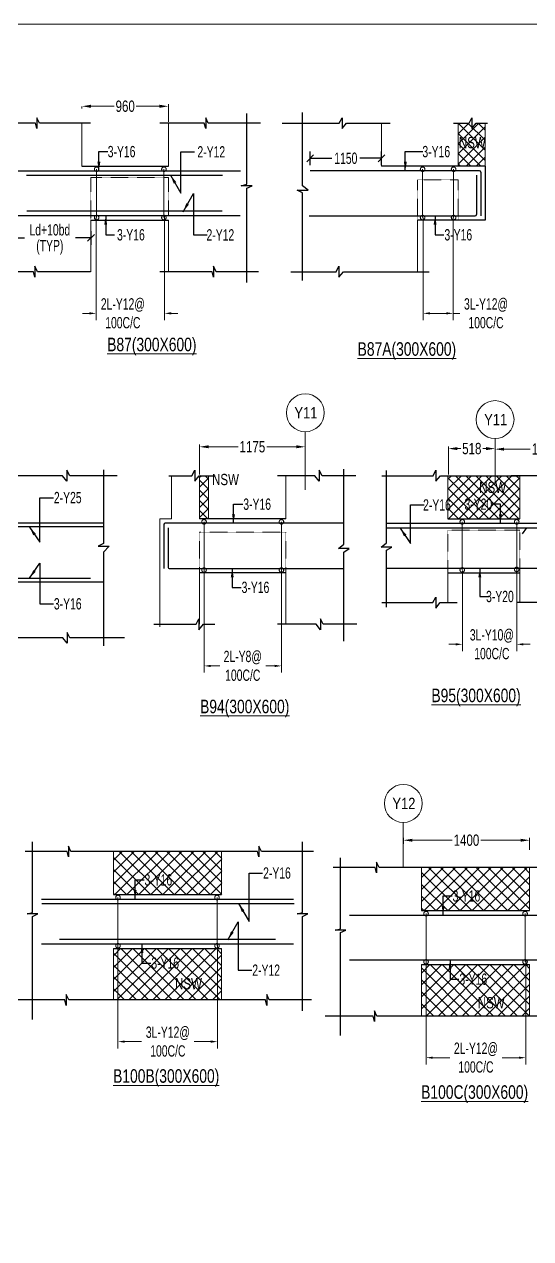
# Model space of a CAD drawing. Header units: millimetres. Extents: x -2697 to 288508, y -1308 to 60928.
# Drawn here: x 104586 to 110212, y 17243 to 30731 of the extents above; entities that cross this region are included whole.
import ezdxf
from ezdxf.enums import TextEntityAlignment as Align

# ---------------------------------------------------------------- set-up
doc = ezdxf.new("R2010")
doc.units = ezdxf.units.MM
doc.header["$LTSCALE"] = 100
for name, pattern in [('ACAD_ISO04W100', [30, 24, -3, 0, -3]), ('CONTINOUS', [0]), ('CONTINU', [0]), ('HIDDEN', [0.375, 0.25, -0.125])]:
    doc.linetypes.add(name, pattern=pattern)
doc.layers.get('Defpoints').update_dxf_attribs({"color": 1, "lineweight": 0})
for name, color, linetype in [('-S-ARROW', 253, 'Continuous'), ('-S-DIM', 251, 'Continuous'), ('-S-MISC', 8, 'Continuous'), ('-STR-BEAM', 7, 'CONTINU'), ('-STR-REINF', 3, 'Continuous'), ('-STR-TEXT', 6, 'Continuous')]:
    doc.layers.add(name, color=color, linetype=linetype)
for name, color, linetype, lineweight in [('-S-STIRUP', 11, 'Continuous', 9), ('-S-TEXT', 6, 'Continuous', 0), ('-STR-COLUMN', 5, 'HIDDEN', 13), ('-STR-RF-DIM', 252, 'CONTINOUS', 20), ('A-ANNO-GRID-LINE', 252, 'ACAD_ISO04W100', 20), ('A-ANNO-GRID-TEXT', 13, 'Continuous', 15), ('GRID DIM', 252, 'Continuous', 9), ('S-COL HATCH', 9, 'Continuous', 35), ('SEC TEXT', 9, 'Continuous', 18), ('SLAB LINE', 254, 'HIDDEN', 20)]:
    doc.layers.add(name, color=color, linetype=linetype, lineweight=lineweight)
doc.styles.add('BEAM-LS', font='romans.shx', dxfattribs={"width": 0.8})
doc.styles.add('Dim.s & Anno.(Misc.)', font='ARIALN.TTF')
doc.styles.add('SOBHA', font='swisscl.ttf', dxfattribs={"width": 0.9})
doc.styles.add('sobha.sed', font='swisscl.ttf')
doc.dimstyles.new('S-50', dxfattribs={"dimscale": 50, "dimtxt": 2.5, "dimasz": 2, "dimexe": 0.5, "dimexo": 0.25, "dimgap": 0.25, "dimtad": 0, "dimdec": 0, "dimrnd": 0.0005, "dimzin": 0, "dimdsep": 46, "dimtxsty": 'sobha.sed', "dimblk": 'OBLIQUE', "dimcen": 0.09, "dimclrd": 8, "dimclre": 8, "dimclrt": 6, "dimadec": 0, "dimazin": 0, "dimtfac": 1, "dimtdec": 0, "dimtofl": 0, "dimtmove": 2, "dimatfit": 3, "dimfxl": 0.18, "dimtolj": 1, "dimtzin": 0, "dimlwd": -1, "dimlwe": -1, "dimarcsym": 0})
doc.dimstyles.new('S-DIM50', dxfattribs={"dimscale": 50, "dimtxt": 2.5, "dimasz": 1.5, "dimexe": 1.5, "dimexo": 1, "dimgap": 0.5, "dimtad": 0, "dimdec": 0, "dimzin": 0, "dimdsep": 46, "dimtxsty": 'SOBHA', "dimcen": 0.09, "dimclrd": 256, "dimclre": 256, "dimclrt": 6, "dimadec": 5, "dimazin": 0, "dimtfac": 1, "dimtdec": 0, "dimtofl": 0, "dimtmove": 0, "dimatfit": 3, "dimfxl": 0.18, "dimtolj": 1, "dimtzin": 0, "dimlwd": -1, "dimlwe": -1, "dimarcsym": 0})
doc.dimstyles.new('STIRUP', dxfattribs={"dimscale": 50, "dimtxt": 2.5, "dimasz": 2.2, "dimexe": 0, "dimexo": 0, "dimgap": 0.5, "dimtad": 0, "dimdec": 0, "dimzin": 0, "dimdsep": 46, "dimtxsty": 'BEAM-LS', "dimblk": 'DOTSMALL', "dimcen": 0.09, "dimclrd": 256, "dimclre": 256, "dimclrt": 256, "dimadec": 5, "dimazin": 0, "dimtfac": 1, "dimtdec": 0, "dimtofl": 0, "dimtmove": 0, "dimatfit": 3, "dimldrblk": 'DOTSMALL', "dimfxl": 0, "dimfxlon": 1, "dimtolj": 1, "dimtzin": 0, "dimlwd": -1, "dimlwe": -1, "dimarcsym": 0})
pattern_1 = [(45, (-79294.95, 124809.55), (-66.29126, 66.29126), []), (135, (-79294.95, 124809.55), (-66.29126, -66.29126), [])]

# ---------------------------------------------------------------- blocks, each defined once
blk = doc.blocks.new('_Oblique')
at = {"color": 0, "linetype": 'ByBlock', "lineweight": -2}
blk.add_line((-0.5, -0.5), (0.5, 0.5), dxfattribs=at)
blk = doc.blocks.new('*D173')
at = {"layer": '-STR-RF-DIM', "transparency": 16777216}
for p, q in [((109018, 28584), (109018, 27445)), ((109349, 28584), (109349, 27445)), ((109093, 27520), (109274, 27520)), ((109349, 27520), (109424, 27520))]:
    blk.add_line(p, q, dxfattribs=at)
for points in [[(109093, 27533), (109093, 27508), (109018, 27520)], [(109274, 27533), (109274, 27508), (109349, 27520)]]:
    blk.add_solid(points, dxfattribs=at)
at = {"layer": 'Defpoints', "color": 0, "transparency": 16777216}
for p in [(109018, 28584, 178587), (109349, 28584, 0), (109349, 27520)]:
    blk.add_point(p, dxfattribs=at)
at = {"layer": '-STR-RF-DIM', "color": 6, "transparency": 16777216, "insert": (109715, 27520), "char_height": 125, "attachment_point": 5, "style": 'SOBHA'}
blk.add_mtext('\\A1;3L-Y12@\\P100C/C', dxfattribs=at)
blk = doc.blocks.new('_DotSmall')
at = {"color": 0, "linetype": 'ByBlock', "const_width": 0.5}
blk.add_lwpolyline([(-0.0625, 0, 1), (0.0625, 0, 1)], format="xyb", close=True, dxfattribs=at)
blk = doc.blocks.new('*D180')
at = {"layer": '-S-STIRUP', "ltscale": 100, "transparency": 16777216}
blk.add_line((109011, 28584), (109011, 29121), dxfattribs=at)
at = {"layer": 'Defpoints', "color": 0, "linetype": 'CONTINU', "ltscale": 100, "transparency": 16777216}
for p in [(109011, 29121), (109011, 29121), (109011, 28584)]:
    blk.add_point(p, dxfattribs=at)
at = {"layer": '-S-STIRUP', "linetype": 'CONTINU', "ltscale": 100, "transparency": 16777216, "xscale": 100, "yscale": 100, "zscale": 100}
for p, rotation in [((109011, 29121), 90), ((109011, 28584), 270)]:
    blk.add_blockref('_DotSmall', p, dxfattribs=dict(at, rotation=rotation))
blk = doc.blocks.new('*D181')
at = {"layer": '-S-STIRUP', "ltscale": 100, "transparency": 16777216}
blk.add_line((109355, 28584), (109355, 29121), dxfattribs=at)
at = {"layer": 'Defpoints', "color": 0, "linetype": 'CONTINU', "ltscale": 100, "transparency": 16777216}
for p in [(109355, 29121), (109355, 29121), (109355, 28584)]:
    blk.add_point(p, dxfattribs=at)
at = {"layer": '-S-STIRUP', "linetype": 'CONTINU', "ltscale": 100, "transparency": 16777216, "xscale": 100, "yscale": 100, "zscale": 100}
for p, rotation in [((109355, 29121), 90), ((109355, 28584), 270)]:
    blk.add_blockref('_DotSmall', p, dxfattribs=dict(at, rotation=rotation))
blk = doc.blocks.new('*D190')
at = {"layer": '-S-STIRUP', "ltscale": 100, "transparency": 16777216}
blk.add_line((109451, 24671), (109451, 25205), dxfattribs=at)
at = {"layer": 'Defpoints', "color": 0, "linetype": 'CONTINU', "ltscale": 100, "transparency": 16777216}
for p in [(109451, 25205), (109451, 25205), (109451, 24671, 0)]:
    blk.add_point(p, dxfattribs=at)
at = {"layer": '-S-STIRUP', "linetype": 'CONTINU', "ltscale": 100, "transparency": 16777216, "xscale": 100, "yscale": 100, "zscale": 100}
for p, rotation in [((109451, 25205), 90), ((109451, 24671), 270)]:
    blk.add_blockref('_DotSmall', p, dxfattribs=dict(at, rotation=rotation))
blk = doc.blocks.new('*D191')
at = {"layer": '-S-STIRUP', "ltscale": 100, "transparency": 16777216}
blk.add_line((110056, 24676), (110056, 25205), dxfattribs=at)
at = {"layer": 'Defpoints', "color": 0, "linetype": 'CONTINU', "ltscale": 100, "transparency": 16777216}
for p in [(110056, 25205), (110056, 25205), (110056, 24676)]:
    blk.add_point(p, dxfattribs=at)
at = {"layer": '-S-STIRUP', "linetype": 'CONTINU', "ltscale": 100, "transparency": 16777216, "xscale": 100, "yscale": 100, "zscale": 100}
for p, rotation in [((110056, 25205), 90), ((110056, 24676), 270)]:
    blk.add_blockref('_DotSmall', p, dxfattribs=dict(at, rotation=rotation))
blk = doc.blocks.new('*D193')
at = {"layer": '-STR-RF-DIM', "transparency": 16777216}
for p, q in [((110056, 24789), (110056, 23770)), ((109453, 24665), (109453, 23770)), ((109378, 23845), (109303, 23845)), ((110131, 23845), (110206, 23845))]:
    blk.add_line(p, q, dxfattribs=at)
for points in [[(109378, 23857), (109378, 23832), (109453, 23845)], [(110131, 23857), (110131, 23832), (110056, 23845)]]:
    blk.add_solid(points, dxfattribs=at)
at = {"layer": 'Defpoints', "color": 0, "transparency": 16777216}
for p in [(110056, 24789, 178587), (109453, 24665, 0), (109453, 23845)]:
    blk.add_point(p, dxfattribs=at)
at = {"layer": '-STR-RF-DIM', "color": 6, "transparency": 16777216, "insert": (109780, 23845), "char_height": 125, "attachment_point": 5, "style": 'SOBHA'}
blk.add_mtext('\\A1;3L-Y10@\\P100C/C', dxfattribs=at)
blk = doc.blocks.new('*D174')
at = {"layer": '-STR-RF-DIM', "transparency": 16777216}
for p, q in [((106583, 24726), (106583, 23530)), ((107443, 24680), (107443, 23530)), ((106658, 23605), (106757, 23605)), ((107368, 23605), (107269, 23605))]:
    blk.add_line(p, q, dxfattribs=at)
for points in [[(106658, 23617), (106658, 23592), (106583, 23605)], [(107368, 23617), (107368, 23592), (107443, 23605)]]:
    blk.add_solid(points, dxfattribs=at)
at = {"layer": 'Defpoints', "color": 0, "transparency": 16777216}
for p in [(106583, 24726, 178587), (107443, 24680, 0), (107443, 23605)]:
    blk.add_point(p, dxfattribs=at)
at = {"layer": '-STR-RF-DIM', "color": 6, "transparency": 16777216, "insert": (107013, 23605), "char_height": 125, "attachment_point": 5, "style": 'SOBHA'}
blk.add_mtext('\\A1;2L-Y8@\\P100C/C', dxfattribs=at)
blk = doc.blocks.new('*D175')
at = {"layer": '-S-STIRUP', "ltscale": 100, "transparency": 16777216}
blk.add_line((106583, 24669), (106583, 25205), dxfattribs=at)
at = {"layer": 'Defpoints', "color": 0, "linetype": 'CONTINU', "ltscale": 100, "transparency": 16777216}
for p in [(106583, 25205), (106583, 25205), (106583, 24669)]:
    blk.add_point(p, dxfattribs=at)
at = {"layer": '-S-STIRUP', "linetype": 'CONTINU', "ltscale": 100, "transparency": 16777216, "xscale": 100, "yscale": 100, "zscale": 100}
for p, rotation in [((106583, 25205), 90), ((106583, 24669), 270)]:
    blk.add_blockref('_DotSmall', p, dxfattribs=dict(at, rotation=rotation))
blk = doc.blocks.new('*D176')
at = {"layer": '-S-STIRUP', "ltscale": 100, "transparency": 16777216}
blk.add_line((107443, 24669), (107443, 25205), dxfattribs=at)
at = {"layer": 'Defpoints', "color": 0, "linetype": 'CONTINU', "ltscale": 100, "transparency": 16777216}
for p in [(107443, 25205), (107443, 25205), (107443, 24669)]:
    blk.add_point(p, dxfattribs=at)
at = {"layer": '-S-STIRUP', "linetype": 'CONTINU', "ltscale": 100, "transparency": 16777216, "xscale": 100, "yscale": 100, "zscale": 100}
for p, rotation in [((107443, 25205), 90), ((107443, 24669), 270)]:
    blk.add_blockref('_DotSmall', p, dxfattribs=dict(at, rotation=rotation))
blk = doc.blocks.new('A-SYMB_Grid')
blk.add_circle((0, 0), 4.21)
at = {"style": 'Dim.s & Anno.(Misc.)'}
blk.add_attdef('GRID', text='', height=3, dxfattribs=at).set_placement((0, 0), align=Align.MIDDLE_CENTER)
blk = doc.blocks.new('*D252')
at = {"layer": 'Defpoints', "color": 0, "transparency": 16777216}
for p in [(109816, 26018), (109298, 25717, 0), (109816, 25717)]:
    blk.add_point(p, dxfattribs=at)
at = {"layer": 'GRID DIM', "transparency": 16777216}
for p, q in [((109298, 25730), (109298, 26043)), ((109816, 25730), (109816, 26043)), ((109398, 26018), (109435, 26018)), ((109716, 26018), (109678, 26018))]:
    blk.add_line(p, q, dxfattribs=at)
for points in [[(109398, 26035), (109398, 26001), (109298, 26018)], [(109716, 26035), (109716, 26001), (109816, 26018)]]:
    blk.add_solid(points, dxfattribs=at)
at = {"layer": 'GRID DIM', "color": 13, "transparency": 16777216, "insert": (109557, 26018), "char_height": 125, "attachment_point": 5, "style": 'sobha.sed'}
blk.add_mtext('\\A1;518', dxfattribs=at)
blk = doc.blocks.new('*D253')
at = {"layer": 'Defpoints', "color": 0, "transparency": 16777216}
for p in [(110916, 26012), (109816, 25717), (110916, 25717)]:
    blk.add_point(p, dxfattribs=at)
at = {"layer": 'GRID DIM', "transparency": 16777216}
for p, q in [((109816, 25730), (109816, 26037)), ((110916, 25730), (110916, 26037)), ((109916, 26012), (110206, 26012)), ((110816, 26012), (110525, 26012))]:
    blk.add_line(p, q, dxfattribs=at)
for points in [[(109916, 26029), (109916, 25995), (109816, 26012)], [(110816, 26029), (110816, 25995), (110916, 26012)]]:
    blk.add_solid(points, dxfattribs=at)
at = {"layer": 'GRID DIM', "color": 13, "transparency": 16777216, "insert": (110366, 26012), "char_height": 125, "attachment_point": 5, "style": 'sobha.sed'}
blk.add_mtext('\\A1;1100', dxfattribs=at)
blk = doc.blocks.new('*D303')
at = {"layer": 'Defpoints', "color": 0, "transparency": 16777216}
for p in [(107708, 26038), (106533, 25717, 0), (107708, 25717, 0)]:
    blk.add_point(p, dxfattribs=at)
at = {"layer": 'GRID DIM', "transparency": 16777216}
for p, q in [((106533, 25730), (106533, 26063)), ((106633, 26038), (106961, 26038)), ((107608, 26038), (107280, 26038)), ((107708, 25730), (107708, 26063))]:
    blk.add_line(p, q, dxfattribs=at)
for points in [[(106633, 26055), (106633, 26022), (106533, 26038)], [(107608, 26055), (107608, 26022), (107708, 26038)]]:
    blk.add_solid(points, dxfattribs=at)
at = {"layer": 'GRID DIM', "color": 13, "transparency": 16777216, "insert": (107120, 26038), "char_height": 125, "attachment_point": 5, "style": 'sobha.sed'}
blk.add_mtext('\\A1;1175', dxfattribs=at)
blk = doc.blocks.new('*D290')
at = {"layer": '-S-DIM', "transparency": 16777216}
for p, q in [((107761, 29167), (107761, 29317)), ((108555, 29167), (108555, 29317)), ((107761, 29242), (108001, 29242)), ((108555, 29242), (108315, 29242))]:
    blk.add_line(p, q, dxfattribs=at)
at = {"layer": 'Defpoints', "color": 0, "transparency": 16777216}
for p in [(108555, 29242), (108555, 29154, 0), (107761, 29104, 0)]:
    blk.add_point(p, dxfattribs=at)
at = {"layer": '-S-DIM', "transparency": 16777216, "xscale": 75, "yscale": 75, "zscale": 75, "rotation": 180}
blk.add_blockref('_Oblique', (107761, 29242), dxfattribs=at)
at = {"layer": '-S-DIM', "transparency": 16777216, "xscale": 75, "yscale": 75, "zscale": 75}
blk.add_blockref('_Oblique', (108555, 29242), dxfattribs=at)
at = {"layer": '-S-DIM', "color": 6, "transparency": 16777216, "insert": (108158, 29242), "char_height": 125, "attachment_point": 5, "style": 'SOBHA'}
blk.add_mtext('\\A1;1150', dxfattribs=at)
blk = doc.blocks.new('*D424')
at = {"layer": '-STR-RF-DIM', "transparency": 16777216}
for p, q in [((106143, 28604), (106143, 27445)), ((105384, 28585), (105384, 27445)), ((105309, 27520), (105234, 27520)), ((106218, 27520), (106293, 27520))]:
    blk.add_line(p, q, dxfattribs=at)
for points in [[(105309, 27533), (105309, 27508), (105384, 27520)], [(106218, 27533), (106218, 27508), (106143, 27520)]]:
    blk.add_solid(points, dxfattribs=at)
at = {"layer": 'Defpoints', "color": 0, "transparency": 16777216}
for p in [(106143, 28604, 0), (105384, 28585, 0), (105384, 27520)]:
    blk.add_point(p, dxfattribs=at)
at = {"layer": '-STR-RF-DIM', "color": 6, "transparency": 16777216, "insert": (105681, 27520), "char_height": 125, "attachment_point": 5, "style": 'SOBHA'}
blk.add_mtext('\\A1;2L-Y12@\\P100C/C', dxfattribs=at)
blk = doc.blocks.new('*D425')
at = {"layer": '-S-STIRUP', "ltscale": 100, "transparency": 16777216}
blk.add_line((106137, 28584), (106137, 29121), dxfattribs=at)
at = {"layer": 'Defpoints', "color": 0, "linetype": 'CONTINU', "ltscale": 100, "transparency": 16777216}
for p in [(106137, 29121), (106137, 29121), (106137, 28584)]:
    blk.add_point(p, dxfattribs=at)
at = {"layer": '-S-STIRUP', "linetype": 'CONTINU', "ltscale": 100, "transparency": 16777216, "xscale": 100, "yscale": 100, "zscale": 100}
for p, rotation in [((106137, 29121), 90), ((106137, 28584), 270)]:
    blk.add_blockref('_DotSmall', p, dxfattribs=dict(at, rotation=rotation))
blk = doc.blocks.new('*D426')
at = {"layer": '-S-STIRUP', "ltscale": 100, "transparency": 16777216}
blk.add_line((105390, 28584), (105390, 29121), dxfattribs=at)
at = {"layer": 'Defpoints', "color": 0, "linetype": 'CONTINU', "ltscale": 100, "transparency": 16777216}
for p in [(105390, 29121), (105390, 29121), (105390, 28584)]:
    blk.add_point(p, dxfattribs=at)
at = {"layer": '-S-STIRUP', "linetype": 'CONTINU', "ltscale": 100, "transparency": 16777216, "xscale": 100, "yscale": 100, "zscale": 100}
for p, rotation in [((105390, 29121), 90), ((105390, 28584), 270)]:
    blk.add_blockref('_DotSmall', p, dxfattribs=dict(at, rotation=rotation))
blk = doc.blocks.new('*D427')
at = {"layer": 'Defpoints', "color": 0, "transparency": 16777216}
for p in [(105227, 29830), (105227, 29820), (106187, 29633)]:
    blk.add_point(p, dxfattribs=at)
at = {"layer": 'GRID DIM', "transparency": 16777216}
for p, q in [((105227, 29817), (105227, 29795)), ((105327, 29820), (105585, 29820)), ((106087, 29820), (105829, 29820)), ((106187, 29646), (106187, 29845))]:
    blk.add_line(p, q, dxfattribs=at)
for points in [[(105327, 29837), (105327, 29803), (105227, 29820)], [(106087, 29837), (106087, 29803), (106187, 29820)]]:
    blk.add_solid(points, dxfattribs=at)
at = {"layer": 'GRID DIM', "color": 13, "transparency": 16777216, "insert": (105707, 29820), "char_height": 125, "attachment_point": 5, "style": 'sobha.sed'}
blk.add_mtext('\\A1;960', dxfattribs=at)
blk = doc.blocks.new('*D662')
at = {"layer": '-STR-RF-DIM', "transparency": 16777216}
for p, q in [((105627, 20508), (105627, 19357)), ((106733, 20516), (106733, 19357)), ((105702, 19432), (105890, 19432)), ((106658, 19432), (106472, 19432))]:
    blk.add_line(p, q, dxfattribs=at)
for points in [[(105702, 19445), (105702, 19420), (105627, 19432)], [(106658, 19445), (106658, 19420), (106733, 19432)]]:
    blk.add_solid(points, dxfattribs=at)
at = {"layer": 'Defpoints', "color": 0, "transparency": 16777216}
for p in [(105627, 20508, 0), (106733, 20516, 0), (105627, 19432)]:
    blk.add_point(p, dxfattribs=at)
at = {"layer": '-STR-RF-DIM', "color": 6, "transparency": 16777216, "insert": (106181, 19432), "char_height": 125, "attachment_point": 5, "style": 'SOBHA'}
blk.add_mtext('\\A1;3L-Y12@\\P100C/C', dxfattribs=at)
blk = doc.blocks.new('*D663')
at = {"layer": '-S-STIRUP', "ltscale": 100, "transparency": 16777216}
blk.add_line((106727, 20496), (106727, 21033), dxfattribs=at)
at = {"layer": 'Defpoints', "color": 0, "linetype": 'CONTINU', "ltscale": 100, "transparency": 16777216}
for p in [(106727, 21033), (106727, 21033), (106727, 20496)]:
    blk.add_point(p, dxfattribs=at)
at = {"layer": '-S-STIRUP', "linetype": 'CONTINU', "ltscale": 100, "transparency": 16777216, "xscale": 100, "yscale": 100, "zscale": 100}
for p, rotation in [((106727, 21033), 90), ((106727, 20496), 270)]:
    blk.add_blockref('_DotSmall', p, dxfattribs=dict(at, rotation=rotation))
blk = doc.blocks.new('*D664')
at = {"layer": '-S-STIRUP', "ltscale": 100, "transparency": 16777216}
blk.add_line((105627, 20496), (105627, 21033), dxfattribs=at)
at = {"layer": 'Defpoints', "color": 0, "linetype": 'CONTINU', "ltscale": 100, "transparency": 16777216}
for p in [(105627, 21033), (105627, 21033), (105627, 20496)]:
    blk.add_point(p, dxfattribs=at)
at = {"layer": '-S-STIRUP', "linetype": 'CONTINU', "ltscale": 100, "transparency": 16777216, "xscale": 100, "yscale": 100, "zscale": 100}
for p, rotation in [((105627, 21033), 90), ((105627, 20496), 270)]:
    blk.add_blockref('_DotSmall', p, dxfattribs=dict(at, rotation=rotation))
blk = doc.blocks.new('*D665')
at = {"layer": '-STR-RF-DIM', "transparency": 16777216}
for p, q in [((109049, 20329), (109049, 19179)), ((110156, 20337), (110156, 19179)), ((109124, 19254), (109312, 19254)), ((110081, 19254), (109894, 19254))]:
    blk.add_line(p, q, dxfattribs=at)
for points in [[(109124, 19266), (109124, 19241), (109049, 19254)], [(110081, 19266), (110081, 19241), (110156, 19254)]]:
    blk.add_solid(points, dxfattribs=at)
at = {"layer": 'Defpoints', "color": 0, "transparency": 16777216}
for p in [(109049, 20329, 0), (110156, 20337, 0), (109049, 19254)]:
    blk.add_point(p, dxfattribs=at)
at = {"layer": '-STR-RF-DIM', "color": 6, "transparency": 16777216, "insert": (109603, 19254), "char_height": 125, "attachment_point": 5, "style": 'SOBHA'}
blk.add_mtext('\\A1;2L-Y12@\\P100C/C', dxfattribs=at)
blk = doc.blocks.new('*D666')
at = {"layer": '-S-STIRUP', "ltscale": 100, "transparency": 16777216}
blk.add_line((110149, 20318), (110149, 20854), dxfattribs=at)
at = {"layer": 'Defpoints', "color": 0, "linetype": 'CONTINU', "ltscale": 100, "transparency": 16777216}
for p in [(110149, 20854), (110149, 20854), (110149, 20318)]:
    blk.add_point(p, dxfattribs=at)
at = {"layer": '-S-STIRUP', "linetype": 'CONTINU', "ltscale": 100, "transparency": 16777216, "xscale": 100, "yscale": 100, "zscale": 100}
for p, rotation in [((110149, 20854), 90), ((110149, 20318), 270)]:
    blk.add_blockref('_DotSmall', p, dxfattribs=dict(at, rotation=rotation))
blk = doc.blocks.new('*D667')
at = {"layer": '-S-STIRUP', "ltscale": 100, "transparency": 16777216}
blk.add_line((109049, 20318), (109049, 20854), dxfattribs=at)
at = {"layer": 'Defpoints', "color": 0, "linetype": 'CONTINU', "ltscale": 100, "transparency": 16777216}
for p in [(109049, 20854), (109049, 20854), (109049, 20318)]:
    blk.add_point(p, dxfattribs=at)
at = {"layer": '-S-STIRUP', "linetype": 'CONTINU', "ltscale": 100, "transparency": 16777216, "xscale": 100, "yscale": 100, "zscale": 100}
for p, rotation in [((109049, 20854), 90), ((109049, 20318), 270)]:
    blk.add_blockref('_DotSmall', p, dxfattribs=dict(at, rotation=rotation))
blk = doc.blocks.new('*D674')
at = {"layer": 'Defpoints', "color": 0, "transparency": 16777216}
for p in [(108797, 21617, 0), (110199, 21669), (110199, 21549, 0)]:
    blk.add_point(p, dxfattribs=at)
at = {"layer": 'GRID DIM', "transparency": 16777216}
for p, q in [((108797, 21630), (108797, 21694)), ((108897, 21669), (109338, 21669)), ((110099, 21669), (109657, 21669)), ((110199, 21562), (110199, 21694))]:
    blk.add_line(p, q, dxfattribs=at)
for points in [[(108897, 21685), (108897, 21652), (108797, 21669)], [(110099, 21685), (110099, 21652), (110199, 21669)]]:
    blk.add_solid(points, dxfattribs=at)
at = {"layer": 'GRID DIM', "color": 13, "transparency": 16777216, "insert": (109498, 21669), "char_height": 125, "attachment_point": 5, "style": 'sobha.sed'}
blk.add_mtext('\\A1;1400', dxfattribs=at)
blk = doc.blocks.new('*D753')
at = {"layer": '-S-DIM', "transparency": 16777216}
for p, q in [((104414, 28433), (104414, 28283)), ((104414, 28358), (104587, 28358)), ((105327, 28358), (105154, 28358)), ((105327, 28433), (105327, 28283))]:
    blk.add_line(p, q, dxfattribs=at)
at = {"layer": 'Defpoints', "color": 0, "transparency": 16777216}
for p in [(104414, 28604, 0), (105327, 28604, 0), (105327, 28358)]:
    blk.add_point(p, dxfattribs=at)
at = {"layer": '-S-DIM', "transparency": 16777216, "xscale": 75, "yscale": 75, "zscale": 75, "rotation": 180}
blk.add_blockref('_Oblique', (104414, 28358), dxfattribs=at)
at = {"layer": '-S-DIM', "transparency": 16777216, "xscale": 75, "yscale": 75, "zscale": 75}
blk.add_blockref('_Oblique', (105327, 28358), dxfattribs=at)
at = {"layer": '-S-DIM', "color": 6, "transparency": 16777216, "char_height": 125, "width": 381.83, "attachment_point": 5, "style": 'SOBHA'}
for s, insert in [('\\A1;Ld+10bd', (104870, 28447)), ('\\A1;(TYP)', (104870, 28254))]:
    blk.add_mtext(s, dxfattribs=dict(at, insert=insert))

msp = doc.modelspace()

# ---------------------------------------------------------------- hatches: boundary and pattern name
at = {"layer": 'S-COL HATCH'}
h = msp.add_hatch(dxfattribs=at)
h.set_pattern_fill('ANSI37', color=8, scale=25)
h.set_pattern_definition([(45, (196963.95, -185223.66), (-56.1266, 56.1266), []), (135, (196963.95, -185223.66), (-56.1266, -56.1266), [])])
h.paths.add_polyline_path([(109704.65, 29633.1), (109404.65, 29633.1), (109404.65, 29154), (109704.65, 29154)])
h = msp.add_hatch(dxfattribs=at)
h.set_pattern_fill('ANSI37', color=8, scale=25)
h.set_pattern_definition([(45, (-45642.586, -109524.64), (-56.1266, 56.1266), []), (135, (-45642.586, -109524.64), (-56.1266, -56.1266), [])])
h.paths.add_polyline_path([(106532.96, 25238.35), (106633.01, 25238.35), (106633.01, 25717.45), (106532.96, 25717.45)])
h = msp.add_hatch(dxfattribs=at)
h.set_pattern_fill('ANSI37', color=8, scale=25)
h.set_pattern_definition([(45, (-30457.51, -182881.38), (-56.1266, 56.1266), []), (135, (-30457.51, -182881.38), (-56.1266, -56.1266), [])])
h.paths.add_polyline_path([(109291, 25238.35), (110091, 25238.35), (110091, 25717.45), (109291, 25717.45)])
h = msp.add_hatch(dxfattribs=at)
h.set_pattern_fill('ANSI37', color=253, scale=750)
h.set_pattern_definition(pattern_1)
h.paths.add_polyline_path([(105577, 21065.71), (106782, 21065.71), (106782, 21544.8), (105577, 21544.8)])
h = msp.add_hatch(dxfattribs=at)
h.set_pattern_fill('ANSI37', color=253, scale=750)
h.set_pattern_definition([(45, (-78908.51, 124631.1), (-66.29126, 66.29126), []), (135, (-78908.51, 124631.1), (-66.29126, -66.29126), [])])
h.paths.add_polyline_path([(108999.05, 20887.26), (110199.05, 20887.26), (110199.05, 21366.35), (108999.05, 21366.35)])
h.paths.add_polyline_path([(108999.05, 19716.35), (110199.05, 19716.35), (110199.05, 20287.26), (108999.05, 20287.26)])
h.paths.add_polyline_path([(112497.05, 19716.35), (113697.05, 19716.35), (113697.05, 20287.26), (112497.05, 20287.26)])
h.paths.add_polyline_path([(112497.05, 20887.26), (113697.05, 20887.26), (113697.05, 21366.35), (112497.05, 21366.35)])
h = msp.add_hatch(dxfattribs=at)
h.set_pattern_fill('ANSI37', color=253, scale=750)
h.set_pattern_definition(pattern_1)
h.paths.add_polyline_path([(105577, 19894.8), (106777, 19894.8), (106777, 20465.71), (105577, 20465.71)])

# ---------------------------------------------------------------- linework, layer by layer
at = {"layer": '-S-MISC', "linetype": 'ByBlock', "ltscale": 1000}
for points, elevation in [([(105320.81, 29633.1), (104754.94, 29633.1), (104726.47, 29692.76), (104726.47, 29572.59), (104711.33, 29633.1), (104086.68, 29633.1)], 0), ([(107209.43, 29633.1), (106629.52, 29633.1), (106601.05, 29692.76), (106601.05, 29572.59), (106585.9, 29633.1), (106091.16, 29633.1)], 0), ([(107057.28, 27863.09), (107057.28, 28909.76), (107116.94, 28938.23), (106996.77, 28938.23), (107057.28, 28953.38), (107057.28, 29741.2)], 0), ([(107448.95, 29633.1), (108085.58, 29633.1), (108116.44, 29692.76), (108116.44, 29572.59), (108166.3, 29633.1), (108650.84, 29633.1)], 0), ([(107678.11, 27886.28), (107678.11, 28857.6), (107618.45, 28888.47), (107738.61, 28888.47), (107678.11, 28938.32), (107678.11, 29749.9)], 0), ([(109355.68, 29633.1), (109526.61, 29633.1), (109557.47, 29692.76), (109557.47, 29572.59), (109607.33, 29633.1), (109732.68, 29633.1)], 0), ([(105320.81, 27983.1), (104731.48, 27983.1), (104703.01, 28042.76), (104703.01, 27922.59), (104687.86, 27983.1), (104158.89, 27983.1)], 0), ([(107187.95, 27983.1), (106717.77, 27983.1), (106689.31, 28042.76), (106689.31, 27922.59), (106674.16, 27983.1), (106091.16, 27983.1)], 0), ([(107545.91, 27983.1), (108049.95, 27983.1), (108080.82, 28042.76), (108080.82, 27922.59), (108130.67, 27983.1), (109083.95, 27983.1)], 0), ([(105618.72, 25717.45), (105091.44, 25717.45), (105060.58, 25777.11), (105060.58, 25656.95), (105010.72, 25717.45), (104376.04, 25717.45)], 178586.59), ([(105467, 25782.12), (105467, 24964.97), (105407.34, 24934.1), (105527.51, 24934.1), (105467, 24867.25), (105467, 23828.66)], 178586.59), ([(106191, 25717.45), (106449.16, 25717.45), (106480.03, 25777.11), (106480.03, 25656.95), (106529.88, 25717.45), (106708.22, 25717.45)], 178586.59), ([(108270.21, 25717.45), (107893.43, 25717.45), (107862.56, 25777.11), (107862.56, 25656.95), (107812.71, 25717.45), (107397.07, 25717.45)], 178586.59), ([(108136.33, 23878.29), (108136.33, 24867.9), (108195.99, 24908.44), (108075.83, 24908.44), (108136.33, 24958.29), (108136.33, 25789.17)], 178586.59), ([(108609.98, 24256.51), (108609.98, 24891.17), (108669.63, 24922.04), (108549.47, 24922.04), (108609.98, 24971.89), (108609.98, 25774.28)], 178586.59), ([(108557.69, 25717.45), (109128.43, 25717.45), (109159.3, 25777.11), (109159.3, 25656.95), (109209.15, 25717.45), (110091, 25717.45)], 178586.59), ([(111029.07, 25717.45), (110556.12, 25717.45), (110525.25, 25777.11), (110525.25, 25656.95), (110475.4, 25717.45), (109995.16, 25717.45)], 178586.59), ([(108558.03, 24307.45), (109125.45, 24307.45), (109156.32, 24367.11), (109156.32, 24246.95), (109206.17, 24307.45), (109393.04, 24307.45)], 178586.59), ([(111048.94, 24307.45), (110538.11, 24307.45), (110507.25, 24367.11), (110507.25, 24246.95), (110457.39, 24307.45), (110053.61, 24307.45)], 178586.59), ([(106025, 24067.45), (106495.95, 24067.45), (106526.82, 24127.11), (106526.82, 24006.95), (106576.67, 24067.45), (106703.85, 24067.45)], 178586.59), ([(108279.18, 24067.45), (107907.79, 24067.45), (107876.92, 24127.11), (107876.92, 24006.95), (107827.07, 24067.45), (107397.07, 24067.45)], 178586.59), ([(105701.08, 23917.45), (105093.33, 23917.45), (105062.46, 23977.11), (105062.46, 23856.95), (105012.61, 23917.45), (104458.24, 23917.45)], 178586.59), ([(106777, 21544.8), (105104.94, 21544.8), (105076.47, 21604.46), (105076.47, 21484.3), (105061.33, 21544.8), (104595.41, 21544.8)], 357173.18), ([(104677, 19676.85), (104677, 20821.47), (104736.66, 20849.94), (104616.49, 20849.94), (104677, 20865.09), (104677, 21652.9)], 357173.18), ([(107799.43, 21544.8), (107219.52, 21544.8), (107191.05, 21604.46), (107191.05, 21484.3), (107175.9, 21544.8), (106681.16, 21544.8)], 357173.18), ([(107677, 19774.8), (107677, 20821.47), (107736.66, 20849.94), (107616.49, 20849.94), (107677, 20865.09), (107677, 21652.9)], 357173.18), ([(108099.05, 19498.4), (108099.05, 20643.02), (108158.71, 20671.48), (108038.54, 20671.48), (108099.05, 20686.63), (108099.05, 21474.45)], 357173.18), ([(110199.05, 21366.35), (108526.99, 21366.35), (108498.52, 21426.01), (108498.52, 21305.85), (108483.37, 21366.35), (108017.45, 21366.35)], 357173.18), ([(111099.05, 21366.35), (110641.57, 21366.35), (110613.1, 21426.01), (110613.1, 21305.85), (110597.95, 21366.35), (110103.2, 21366.35)], 357173.18), ([(106777, 19894.8), (105081.48, 19894.8), (105053.01, 19954.46), (105053.01, 19834.3), (105037.86, 19894.8), (104504.87, 19894.8)], 357173.18), ([(107777.95, 19894.8), (107307.77, 19894.8), (107279.31, 19954.46), (107279.31, 19834.3), (107264.16, 19894.8), (106681.16, 19894.8)], 357173.18), ([(110199.05, 19716.35), (108503.53, 19716.35), (108475.06, 19776.01), (108475.06, 19655.85), (108459.91, 19716.35), (107926.91, 19716.35)], 357173.18), ([(111200, 19716.35), (110729.82, 19716.35), (110701.35, 19776.01), (110701.35, 19655.85), (110686.2, 19716.35), (110103.2, 19716.35)], 357173.18)]:
    msp.add_lwpolyline(points, dxfattribs=dict(at, elevation=elevation))
at = {"layer": '-STR-BEAM'}
for p, q in [((105227, 29154), (106187, 29154, 0)), ((109705, 29154, 0), (108555, 29154)), ((105327, 28554), (106187, 28554, 0)), ((109705, 28554, 0), (108954.56, 28554, 0)), ((107492.91, 25238.35, 178586.59), (106532.96, 25238.35, 178586.59)), ((109291, 25238.35, 178586.59), (110091, 25238.35, 178586.59)), ((107492.91, 24638.35, 178586.59), (106532.96, 24638.35, 178586.59)), ((109291, 24638.35, 178586.59), (110091, 24638.35, 178586.59)), ((105577, 21065.71, 357173.18), (106777, 21065.71, 357173.18)), ((108999.05, 20887.26, 357173.18), (110199.05, 20887.26, 357173.18)), ((105577, 20465.71, 357173.18), (106777, 20465.71, 357173.18)), ((108999.05, 20287.26, 357173.18), (110199.05, 20287.26, 357173.18))]:
    msp.add_line(p, q, dxfattribs=at)
at = {"layer": '-STR-COLUMN', "linetype": 'Continuous', "ltscale": 10}
for p, q in [((105227, 29633.1), (105227, 29154)), ((106187, 29633.1), (106187, 29154)), ((108555, 29633.1, 0), (108555, 29154, 0)), ((109404.65, 29633.1, 0), (109404.65, 29154, 0)), ((109704.65, 29633.1, 0), (109704.65, 29154, 0)), ((105327, 28554), (105327, 27983.1)), ((106187, 28554), (106187, 27983.1)), ((108954.56, 28554, 0), (108954.56, 27983.1, 0)), ((106222.96, 25717.45, 178586.59), (106222.96, 25238.35, 178586.59)), ((106532.96, 25717.45, 178586.59), (106532.96, 25238.35, 178586.59)), ((106633.01, 25238.35, 178586.59), (106633.01, 25717.45, 178586.59)), ((107492.91, 25717.45, 178586.59), (107492.91, 25238.35, 178586.59)), ((109291, 25717.45, 178586.59), (109291, 25238.35, 178586.59)), ((110091, 25717.45, 178586.59), (110091, 25238.35, 178586.59)), ((106222.96, 25238.35, 178586.59), (106092, 25238.35, 178586.59)), ((106092, 25238.35, 178586.59), (106092, 24037.9, 178586.59)), ((106532.96, 24638.35, 178586.59), (106532.96, 24067.45, 178586.59)), ((107492.91, 24638.35, 178586.59), (107492.91, 24067.45, 178586.59)), ((109291, 24638.35, 178586.59), (109291, 24307.45, 178586.59)), ((110091, 24638.35, 178586.59), (110091, 24307.45, 178586.59)), ((105577, 21544.8, 357173.18), (105577, 21065.71, 357173.18)), ((106777, 21544.8, 357173.18), (106777, 21065.71, 357173.18)), ((108999.05, 21366.35, 357173.18), (108999.05, 20887.26, 357173.18)), ((110199.05, 21366.35, 357173.18), (110199.05, 20887.26, 357173.18)), ((105577, 20465.71, 357173.18), (105577, 19894.8, 357173.18)), ((106777, 20465.71, 357173.18), (106777, 19894.8, 357173.18)), ((108999.05, 20287.26, 357173.18), (108999.05, 19716.35, 357173.18)), ((110199.05, 20287.26, 357173.18), (110199.05, 19716.35, 357173.18))]:
    msp.add_line(p, q, dxfattribs=at)
at = {"layer": '-STR-REINF', "ltscale": 10}
for p, q in [((104410.84, 29104, 0), (106986.62, 29104, 0)), ((104610.84, 29054, 0), (106786.62, 29054, 0)), ((109643.56, 29104, 0), (107760.62, 29104, 0)), ((109608.56, 29054, 0), (109608.56, 28619, 0)), ((109658.56, 29089, 0), (109658.56, 28603.34, 0)), ((106983.3, 28604, 0), (104413.95, 28604, 0)), ((106783.3, 28654, 0), (104613.95, 28654, 0)), ((107752.35, 28604, 0), (109593.56, 28604, 0)), ((105467, 25188.35, 178586.59), (102592, 25188.35, 178586.59)), ((105467, 25148.35, 178586.59), (102665, 25148.35, 178586.59)), ((106134.96, 25173.35, 178586.59), (106134.96, 24687.69, 178586.59)), ((108136.33, 25188.35, 178586.59), (106149.96, 25188.35, 178586.59)), ((106184.96, 25138.35, 178586.59), (106184.96, 24698.35, 178586.59)), ((108609.98, 25188.35, 178586.59), (113177.86, 25188.35, 178586.59)), ((108609.98, 25138.35, 178586.59), (113177.86, 25138.35, 178586.59)), ((110166, 25138.35, 178586.59), (110116, 25070, 0)), ((106194.96, 24688.35, 178586.59), (108136.33, 24688.35, 178586.59)), ((110609.97, 24688.35, 178586.59), (108609.98, 24688.35, 178586.59)), ((105322, 24575.64, 178586.59), (102867, 24575.64, 178586.59)), ((102625, 24538.35, 178586.59), (105467, 24538.35, 178586.59)), ((104777, 21015.71, 357173.18), (107577, 21015.71, 357173.18)), ((104781, 20965.71, 357173.18), (107585, 20965.71, 357173.18)), ((108199.05, 20837.26, 357173.18), (110999.05, 20837.26, 357173.18)), ((107577, 20515.71, 357173.18), (104777, 20515.71, 357173.18)), ((107377, 20565.71, 357173.18), (104977, 20565.71, 357173.18)), ((110999.05, 20337.26, 357173.18), (108199.05, 20337.26, 357173.18))]:
    msp.add_line(p, q, dxfattribs=at)
for centre, radius, start, end in [((109643.56, 29089, 0), 15, 0, 90), ((109593.56, 28619, 0), 15, 270, 0), ((106149.96, 25173.35, 178586.59), 15, 90, 180), ((106194.96, 24698.35, 178586.59), 10, 180, 270)]:
    msp.add_arc(centre, radius, start, end, dxfattribs=at)
msp.add_line((109705, 29154, 0), (109705, 28554, 0))
at = {"layer": 'A-ANNO-GRID-LINE', "ltscale": 40}
for p, q in [((107707.57, 26205.36, 178586.59), (107707.57, 25562.1, 178586.59)), ((109815.61, 26129.94, 178586.59), (109815.61, 25631.1, 178586.59)), ((108796.64, 21866.84, 357173.18), (108796.64, 21368, 357173.18))]:
    msp.add_line(p, q, dxfattribs=at)
at = {"layer": 'Defpoints', "color": 1}
msp.add_lwpolyline([(83126.44, 30730.58), (118187.53, 30730.58), (118187.53, 3561.14), (83126.44, 3561.14)], close=True, dxfattribs=at)
at = {"layer": 'SLAB LINE', "color": 9, "linetype": 'HIDDEN', "ltscale": 0.1}
for p, q in [((105327, 29029.25, 0), (105327, 28554)), ((106187, 29029.25, 0), (105327, 29029.25, 0)), ((106187, 29029.25, 0), (106187, 28604)), ((109405, 29004, 0), (108955, 29004, 0)), ((108955, 28554, 0), (108955, 29004, 0)), ((109405, 28554, 0), (109405, 29004, 0)), ((107492.91, 25088.35, 178586.59), (106532.96, 25088.35, 178586.59)), ((106532.96, 25088.35, 178586.59), (106532.96, 24638.35, 178586.59)), ((107492.91, 25088.35, 178586.59), (107492.91, 24638.35, 178586.59)), ((109291, 25113.6, 178586.59), (109291, 24638.35, 178586.59)), ((110091, 25113.6, 178586.59), (109291, 25113.6, 178586.59)), ((110091, 24638.35, 178586.59), (110091, 25113.6, 178586.59))]:
    msp.add_line(p, q, dxfattribs=at)

# ---------------------------------------------------------------- block references
at = {"layer": 'A-ANNO-GRID-TEXT'}
ref = msp.add_blockref('A-SYMB_Grid', (107707.57, 26415.99, 178586.59), dxfattribs=dict(at, xscale=-50, yscale=50, zscale=50))
ref.add_attrib('GRID', 'Y11', dxfattribs={"layer": '0', "height": 125, "style": 'Dim.s & Anno.(Misc.)'}).set_placement((107714.22, 26415.99, 178586.59), align=Align.MIDDLE_CENTER)
ref = msp.add_blockref('A-SYMB_Grid', (109815.61, 26340.57, 178586.59), dxfattribs=dict(at, xscale=-50, yscale=50, zscale=50))
ref.add_attrib('GRID', 'Y11', dxfattribs={"layer": '0', "height": 125, "style": 'Dim.s & Anno.(Misc.)'}).set_placement((109822.26, 26340.57, 178586.59), align=Align.MIDDLE_CENTER)
ref = msp.add_blockref('A-SYMB_Grid', (108796.64, 22077.47, 357173.18), dxfattribs=dict(at, xscale=-50, yscale=50, zscale=50))
ref.add_attrib('GRID', 'Y12', dxfattribs={"layer": '0', "height": 125, "style": 'Dim.s & Anno.(Misc.)'}).set_placement((108803.29, 22077.47, 357173.18), align=Align.MIDDLE_CENTER)

# ---------------------------------------------------------------- texts
at = {"layer": '-S-TEXT', "color": 6, "style": 'sobha.sed'}
for p in [(109413.39, 29354.18, 0), (106671.86, 25612.23, 357173.18), (109639.14, 25525.04, 178586.59), (106261.05, 20012.82, 178586.59), (109623.49, 19801.36, 178586.59)]:
    msp.add_text('NSW', height=125, dxfattribs=at).set_placement(p)
at = {"layer": '-STR-TEXT', "color": 6, "char_height": 125, "style": 'SOBHA'}
for s, insert, attachment_point in [('\\A1;3-Y16', (105513.21, 29379.27, 0), 1), ('\\A1;2-Y12', (106817.17, 29376.29, 0), 3), ('\\A1;3-Y16', (109008.52, 29379.27, 0), 1), ('\\A1;3-Y16', (105616.63, 28328.73, 0), 7), ('\\A1;2-Y12', (106918.17, 28329, 0), 9), ('\\A1;3-Y16', (109253.34, 28328.73, 0), 7), ('\\A1;2-Y25', (104915.31, 25409.86, 357173.18), 7), ('\\A1;3-Y16', (107018.91, 25463.63, 178586.59), 1), ('\\A1;2-Y16', (109323.82, 25454.96, 178586.59), 3), ('\\A1;3-Y20', (109475.82, 25463.63, 178586.59), 1), ('\\A1;3-Y16', (107000.29, 24413.08, 178586.59), 7), ('\\A1;3-Y20', (109715.78, 24311.82, 178586.59), 7), ('\\A1;3-Y16', (104915.31, 24357.14, 357173.18), 1), ('\\A1;2-Y16', (107239.05, 21240.64, 357173.18), 7), ('\\A1;3-Y16', (105921.33, 21290.98, 357173.18), 1), ('\\A1;3-Y16', (109343.38, 21112.53, 357173.18), 1), ('\\A1;3-Y16', (105997.55, 20240.44, 357173.18), 7), ('\\A1;2-Y12', (107119.05, 20288.07, 357173.18), 1), ('\\A1;3-Y16', (109419.59, 20061.98, 357173.18), 7)]:
    msp.add_mtext(s, dxfattribs=dict(at, insert=insert, attachment_point=attachment_point))
at = {"layer": 'SEC TEXT', "color": 1, "linetype": 'ByBlock', "style": 'sobha.sed'}
for s, rotation, p in [('%%UB87(300X600)', 0.010721, (105507.33, 27099.6, 0)), ('%%UB87A(300X600)', 359.989279, (108289.03, 27049.48, 0)), ('%%UB95(300X600)', 0.010721, (109108.51, 23202.13, 178586.59)), ('%%UB94(300X600)', 0.010721, (106538.93, 23079.18, 178586.59)), ('%%UB100B(300X600)', 0.010721, (105572.82, 18975.57, 357173.18)), ('%%UB100C(300X600)', 0.010721, (108994.86, 18797.12, 357173.18))]:
    msp.add_text(s, height=150, rotation=rotation, dxfattribs=at).set_placement(p)

# ---------------------------------------------------------------- dimensions: what is measured, and where the dimension line sits
at = {"layer": '-S-DIM'}
for base, p1, p2, text, override, picture, middle in [((108555, 29242.4, 0), (107760.62, 29104, 0), (108555, 29154, 0), '1150', {"dimscale": 1, "dimtxt": 125, "dimasz": 75, "dimexe": 75, "dimexo": 0, "dimgap": 25, "dimdec": 1, "dimblk1": 'Oblique', "dimblk2": 'Oblique', "dimsah": 1, "dimcen": 4.5, "dimfxl": 75, "dimfxlon": 1}, '*D290', (108157.81, 29242.4, 0)), ((105327, 28357.79, 0), (104413.95, 28604, 0), (105327, 28604, 0), 'Ld+10bd\\X(TYP)', {"dimscale": 1, "dimtxt": 125, "dimasz": 75, "dimexe": 75, "dimexo": 0, "dimgap": 25, "dimblk1": 'Oblique', "dimblk2": 'Oblique', "dimsah": 1, "dimcen": 4.5, "dimfxl": 75, "dimfxlon": 1}, '*D753', (104870.48, 28357.79, 0))]:
    dim = msp.add_linear_dim(base=base, p1=p1, p2=p2, text=text, dimstyle='S-DIM50', override=override, dxfattribs=at)
    dim.commit()
    dim.dimension.update_dxf_attribs({"geometry": picture, "text_midpoint": middle})
at = {"layer": '-S-STIRUP', "linetype": 'CONTINU', "ltscale": 100}
for base, p1, p2, picture, middle in [((105390, 29121), (105390, 28584.29), (105390, 29121), '*D426', (105390, 28852.64)), ((106137.25, 29121, 178586.59), (106137.25, 28584.29, 178586.59), (106137.25, 29121, 178586.59), '*D425', (106137.25, 28852.64, 178586.59)), ((109011.37, 29121, 178586.59), (109011.37, 28584.29, 178586.59), (109011.37, 29121, 178586.59), '*D180', (109011.37, 28852.64, 178586.59)), ((109355.24, 29121, 0), (109355.24, 28584.29, 0), (109355.24, 29121, 0), '*D181', (109355.24, 28852.64, 0)), ((106582.81, 25205.35, 357173.18), (106582.81, 24668.64, 357173.18), (106582.81, 25205.35, 357173.18), '*D175', (106582.81, 24937, 357173.18)), ((107442.91, 25205.35, 178586.59), (107442.91, 24668.64, 178586.59), (107442.91, 25205.35, 178586.59), '*D176', (107442.91, 24937, 178586.59)), ((109451, 25205.35, 178586.59), (109451, 24670.93, 178586.59), (109451, 25205.35, 178586.59), '*D190', (109451, 24938.14, 178586.59)), ((110056.25, 25205.35, 357173.18), (110056.25, 24675.56, 357173.18), (110056.25, 25205.35, 357173.18), '*D191', (110056.25, 24940.46, 357173.18)), ((105627, 21032.71, 357173.18), (105627, 20495.99, 357173.18), (105627, 21032.71, 357173.18), '*D664', (105627, 20764.35, 357173.18)), ((106727.25, 21032.71, 535759.77), (106727.25, 20495.99, 535759.77), (106727.25, 21032.71, 535759.77), '*D663', (106727.25, 20764.35, 535759.77))]:
    dim = msp.add_linear_dim(base=base, p1=p1, p2=p2, angle=90, text=' ', dimstyle='STIRUP', override={"dimasz": 2}, dxfattribs=at)
    dim.commit()
    dim.dimension.update_dxf_attribs({"geometry": picture, "text_midpoint": middle})
for base, p1, p2, picture, middle in [((109049.05, 20854.26, 357173.18), (109049.05, 20317.54, 357173.18), (109049.05, 20854.26, 357173.18), '*D667', (109049.05, 20560.9, 357173.18)), ((110149.29, 20854.26, 535759.77), (110149.29, 20317.54, 535759.77), (110149.29, 20854.26, 535759.77), '*D666', (110149.29, 20560.9, 535759.77))]:
    dim = msp.add_linear_dim(base=base, p1=p1, p2=p2, angle=90, text=' ', dimstyle='STIRUP', override={"dimasz": 2}, dxfattribs=at)
    dim.commit()
    dim.dimension.update_dxf_attribs({"geometry": picture, "text_midpoint": middle, "dimtype": 160})
at = {"layer": '-STR-RF-DIM'}
for base, p1, p2, text, picture, middle in [((105383.78, 27520.42, 0), (106143.5, 28604, 0), (105383.78, 28584.93), '2L-Y12@\\P100C/C', '*D424', (105681.03, 27520.42, 0)), ((109452.77, 23844.77, 178586.59), (110056.25, 24788.9, 357173.18), (109452.77, 24664.94, 178586.59), '3L-Y10@\\P100C/C', '*D193', (109780.14, 23844.77, 178586.59)), ((105627, 19432.13, 357173.18), (106733.5, 20515.71, 357173.18), (105627, 20507.71, 357173.18), '3L-Y12@\\P100C/C', '*D662', (106180.8, 19432.13, 357173.18)), ((109049.05, 19253.68, 357173.18), (110155.54, 20337.26, 357173.18), (109049.05, 20329.26, 357173.18), '2L-Y12@\\P100C/C', '*D665', (109602.84, 19253.68, 357173.18))]:
    dim = msp.add_linear_dim(base=base, p1=p1, p2=p2, angle=180, text=text, dimstyle='S-DIM50', override={"dimscale": 1, "dimtxt": 125, "dimasz": 75, "dimexe": 75, "dimexo": 0, "dimgap": 25, "dimsah": 1, "dimcen": 4.5, "dimfxl": 75}, dxfattribs=at)
    dim.commit()
    dim.dimension.update_dxf_attribs({"geometry": picture, "text_midpoint": middle, "dimtype": 160})
for base, p1, p2, text, picture, middle in [((109349.03, 27520.42, 0), (109017.62, 28584.29, 178586.59), (109349.03, 28583.59, 0), '3L-Y12@\\P100C/C', '*D173', (109715.21, 27520.42, 0)), ((107442.91, 23604.77, 178586.59), (106582.81, 24725.58, 357173.18), (107442.91, 24680.35, 178586.59), '2L-Y8@\\P100C/C', '*D174', (107012.86, 23604.77, 178586.59))]:
    dim = msp.add_linear_dim(base=base, p1=p1, p2=p2, text=text, dimstyle='S-DIM50', override={"dimscale": 1, "dimtxt": 125, "dimasz": 75, "dimexe": 75, "dimexo": 0, "dimgap": 25, "dimsah": 1, "dimcen": 4.5, "dimfxl": 75}, dxfattribs=at)
    dim.commit()
    dim.dimension.update_dxf_attribs({"geometry": picture, "text_midpoint": middle})
at = {"layer": 'GRID DIM'}
for base, p1, p2, override, picture, middle in [((105227, 29820.04), (106187, 29633.1), (105227, 29829.55), {"dimsah": 1, "dimclrd": 256, "dimclre": 256, "dimclrt": 13, "dimtmove": 1}, '*D427', (105707, 29820.04)), ((107707.57, 26038.36, 178586.59), (106532.96, 25717.45, 178586.59), (107707.57, 25717.45, 178586.59), {"dimsah": 1, "dimclrd": 256, "dimclre": 256, "dimclrt": 13, "dimtmove": 1}, '*D303', (107120.27, 26038.36, 178586.59)), ((109815.61, 26017.9, 178586.59), (109298, 25717.45, 178586.59), (109815.61, 25717.45, 178586.59), {"dimsah": 1, "dimclrd": 256, "dimclre": 256, "dimclrt": 13, "dimtmove": 1}, '*D252', (109556.8, 26017.9, 178586.59)), ((110915.61, 26011.9, 178586.59), (109815.61, 25717.45, 178586.59), (110915.61, 25717.45, 178586.59), {"dimsah": 1, "dimclrd": 256, "dimclre": 256, "dimclrt": 13, "dimtmove": 1}, '*D253', (110365.61, 26011.9, 178586.59)), ((110199.05, 21668.66, 357173.18), (108796.64, 21617.42, 357173.18), (110199.05, 21549.03, 357173.18), {"dimrnd": 5, "dimsah": 1, "dimclrd": 256, "dimclre": 256, "dimclrt": 13}, '*D674', (109497.84, 21668.66, 357173.18))]:
    dim = msp.add_linear_dim(base=base, p1=p1, p2=p2, dimstyle='S-50', override=override, dxfattribs=at)
    dim.commit()
    dim.dimension.update_dxf_attribs({"geometry": picture, "text_midpoint": middle})

# ---------------------------------------------------------------- leaders
at = {"layer": '-S-ARROW', "annotation_type": 0, "has_hookline": 1, "hookline_direction": 1}
for points, text_width in [([(105415.17, 29104, 0), (105415.17, 29316.77, 0), (105514.21, 29316.77, 0)], 318.41), ([(105490.78, 28604, 0), (105490.78, 28391.23, 0), (105589.82, 28391.23, 0)], 318.41), ([(109149.3, 28604, 0), (109149.3, 28391.23, 0), (109248.34, 28391.23, 0)], 318.41), ([(104643.42, 25146.35, 357173.18), (104758.9, 24979.91, 357173.18), (104758.9, 25472.36, 357173.18), (104910.31, 25472.36, 357173.18)], 317.89), ([(106910.58, 25188.35, 178586.59), (106910.58, 25401.13, 178586.59), (107013.91, 25401.13, 178586.59)], 318.41), ([(104643.42, 24577.64, 357173.18), (104758.9, 24744.08, 357173.18), (104758.9, 24294.64, 357173.18), (104910.31, 24294.64, 357173.18)], 318.41), ([(106896.25, 24688.35, 178586.59), (106896.25, 24475.58, 178586.59), (106995.29, 24475.58, 178586.59)], 318.41), ([(105817.29, 21015.71, 357173.18), (105817.29, 21228.48, 357173.18), (105916.33, 21228.48, 357173.18)], 318.41), ([(106967.16, 20965.71, 357173.18), (107082.64, 20767.91, 357173.18), (107082.64, 21303.14, 357173.18), (107234.05, 21303.14, 357173.18)], 318.18), ([(109239.34, 20837.26, 357173.18), (109239.34, 21050.03, 357173.18), (109338.38, 21050.03, 357173.18)], 318.41), ([(106847.16, 20562.99, 357173.18), (106962.64, 20760.8, 357173.18), (106962.64, 20225.57, 357173.18), (107114.05, 20225.57, 357173.18)], 317.74), ([(105893.51, 20515.71, 357173.18), (105893.51, 20302.94, 357173.18), (105992.55, 20302.94, 357173.18)], 318.41), ([(109315.55, 20337.26, 357173.18), (109315.55, 20124.48, 357173.18), (109414.59, 20124.48, 357173.18)], 318.41)]:
    msp.add_leader(points, dimstyle='S-50', override={"dimasz": 2, "dimgap": 0.1, "dimtad": 0}, dxfattribs=dict(at, text_width=text_width))
at = {"layer": '-S-ARROW'}
for points in [[(106210.95, 29055.85, 0), (106326.43, 28854.41, 0), (106326.43, 29313.47, 0), (106477.84, 29313.47, 0)], [(106350.95, 28649.44, 0), (106466.43, 28850.88, 0), (106466.43, 28391.82, 0), (106617.84, 28391.82, 0)], [(108761.8, 25134.52, 178586.59), (108877.28, 24964.71, 178586.59), (108877.28, 25392.14, 178586.59), (109028.69, 25392.14, 178586.59)], [(109875.26, 25188.35, 178586.59), (109875.26, 25401.13, 178586.59), (109774.3, 25401.13, 178586.59)]]:
    msp.add_leader(points, dimstyle='S-50', override={"dimasz": 2, "dimgap": 0.1, "dimtad": 0}, dxfattribs=at)
at = {"layer": '-S-ARROW', "annotation_type": 0, "has_hookline": 1, "hookline_direction": 1, "text_width": 318.41, "horizontal_direction": (-1, 0, 0)}
for points in [[(108818.82, 29104, 0), (108818.82, 29316.77, 0), (109013.71, 29316.77, 0)], [(109646.26, 24688.35, 178586.59), (109646.26, 24374.32, 178586.59), (109747.22, 24374.32, 178586.59)]]:
    msp.add_leader(points, dimstyle='S-50', override={"dimasz": 2, "dimgap": 0.1, "dimtad": 0}, dxfattribs=at)

doc.saveas('drawing.dxf')
